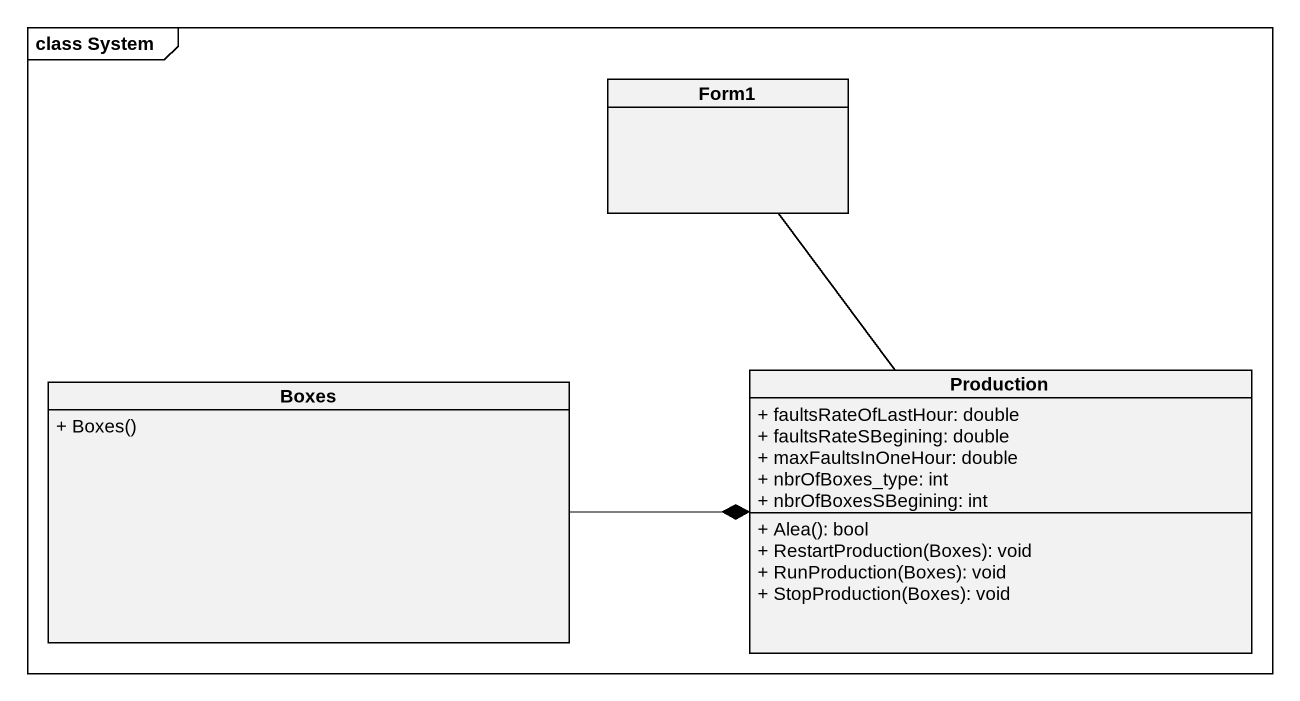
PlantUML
@startuml
mainframe class System
hide circle
hide empty members
skinparam classAttributeIconSize 0
class Form1
class Boxes {
  + Boxes()
}
class Production {
  + faultsRateOfLastHour: double
  + faultsRateSBegining: double
  + maxFaultsInOneHour: double
  + nbrOfBoxes_type: int
  + nbrOfBoxesSBegining: int
  + Alea(): bool
  + RestartProduction(Boxes): void
  + RunProduction(Boxes): void
  + StopProduction(Boxes): void
}
Form1 -- Production
Boxes -right-* Production
@enduml
